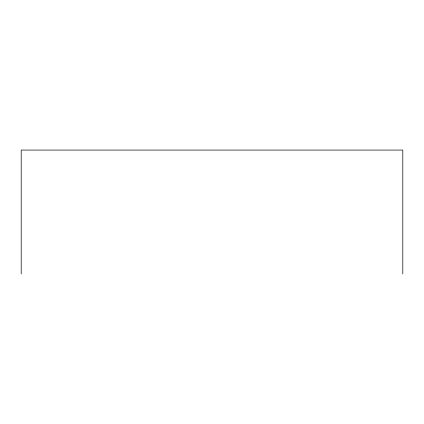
<?xml version="1.0" encoding="UTF-8"?>
<svg xmlns="http://www.w3.org/2000/svg" width="424" height="424" viewBox="0 0 424 424"><rect width="100%" height="100%" fill="white"/><g stroke="black" fill="none" stroke-linecap="round" stroke-linejoin="round"><path stroke-width="0.64" d="M402.8 273.931L402.8 150.07L21.2 150.07L21.2 273.931"/></g></svg>
